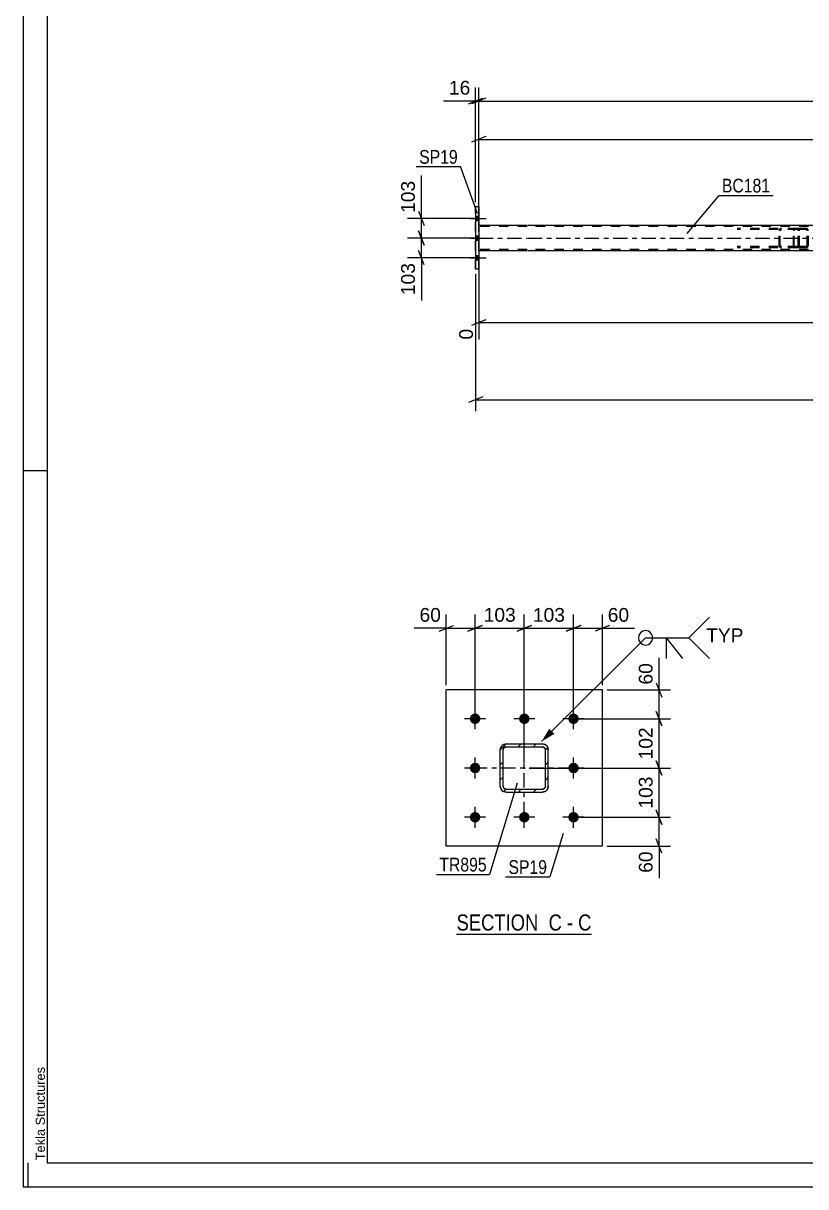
# Model space of a CAD drawing. Header units: millimetres. Extents: x 0 to 3377, y 0 to 1913.
# Drawn here: x 0 to 162.9, y 0 to 242.2 of the extents above; entities that cross this region are included whole.
import ezdxf

# ---------------------------------------------------------------- set-up
doc = ezdxf.new("R2010")
doc.units = ezdxf.units.MM
doc.linetypes.add('DXK_LINE_DOT2', pattern=[3.9198, 1.9599, -1.9599])
doc.linetypes.add('DXK_LINE_DOT3', pattern=[5.9187, 2.979, -0.9799, 0.9799, -0.9799])
doc.styles.add('Arial', font='ARIAL.TTF', dxfattribs={"height": 0.2})
doc.styles.add('Arial Narrow', font='ARIALN.TTF', dxfattribs={"height": 0.2})

# ---------------------------------------------------------------- blocks, each defined once
blk = doc.blocks.new('Unknown-203723820-1133')
at = {"color": 5, "linetype": 'Continuous'}
for p, q in [((0, 594), (0, 0)), ((5, 589), (5, 5)), ((5, 149), (0, 149)), ((1, 0), (1, 5)), ((5, 5), (836, 5)), ((0, 0), (841, 0))]:
    blk.add_line(p, q, dxfattribs=at)
at = {"color": 174, "linetype": 'Continuous', "style": 'Arial'}
blk.add_text('Tekla Structures', height=1.9102, rotation=90, dxfattribs=at).set_placement((4.5, 5.5))
blk = doc.blocks.new('Unknown-203723820-13 - 2005')
at = {"color": 6, "linetype": 'Continuous'}
blk.add_line((90.23, 52.58), (118.3, 52.58), dxfattribs=at)
at = {"color": 0, "linetype": 'Continuous'}
blk.add_wipeout([(108.34, 53.33), (108.34, 56.83), (90.23, 56.83), (90.23, 53.33)], dxfattribs=at)
at = {"color": 7, "linetype": 'Continuous', "style": 'Arial Narrow'}
blk.add_text('SECTION ', height=3.34, dxfattribs=at).set_placement((90.23, 53.33))
at = {"color": 0, "linetype": 'Continuous'}
blk.add_wipeout([(112.16, 53.33), (112.16, 56.83), (109.39, 56.83), (109.39, 53.33)], dxfattribs=at)
blk.add_wipeout([(114.48, 53.33), (114.48, 56.83), (113.21, 56.83), (113.21, 53.33)], dxfattribs=at)
at = {"color": 7, "linetype": 'Continuous', "style": 'Arial Narrow'}
for s, p in [('C', (109.39, 53.33)), ('-', (113.21, 53.33))]:
    blk.add_text(s, height=3.34, dxfattribs=at).set_placement(p)
at = {"color": 0, "linetype": 'Continuous'}
blk.add_wipeout([(118.3, 53.33), (118.3, 56.83), (115.53, 56.83), (115.53, 53.33)], dxfattribs=at)
at = {"color": 7, "linetype": 'Continuous', "style": 'Arial Narrow'}
blk.add_text('C', height=3.34, dxfattribs=at).set_placement((115.53, 53.33))
blk = doc.blocks.new('Part-203723820-2350 - 2322')
at = {"color": 2, "linetype": 'Continuous'}
for p, q in [((104.96, 200.11), (94.84, 200.11)), ((242.66, 200.11), (105.06, 200.11)), ((104.96, 194.83), (94.84, 194.83)), ((767.18, 194.83), (105.06, 194.83))]:
    blk.add_line(p, q, dxfattribs=at)
at = {"color": 7, "linetype": 'DXK_LINE_DOT2'}
for p, q in [((94.84, 194.83), (94.84, 200.11)), ((94.84, 200.11), (94.84, 200.11)), ((94.84, 200.11), (94.84, 194.83)), ((94.84, 200.11), (94.84, 200.11)), ((104.96, 199.87), (94.84, 199.87)), ((767.18, 199.87), (105.06, 199.87)), ((104.96, 195.07), (94.84, 195.07)), ((94.84, 194.83), (94.84, 194.83)), ((94.84, 194.83), (94.84, 194.83)), ((767.18, 195.07), (105.06, 195.07))]:
    blk.add_line(p, q, dxfattribs=at)
at = {"color": 7, "linetype": 'DXK_LINE_DOT3'}
for p, q in [((94.84, 197.47), (104.96, 197.47)), ((105.06, 197.47), (767.18, 197.47))]:
    blk.add_line(p, q, dxfattribs=at)
blk = doc.blocks.new('Bolt-203723820-2349 - 2322')
at = {"linetype": 'Continuous'}
for points in [[(94.2, 202.01), (94.2, 201.13), (94.84, 201.13), (94.84, 202.01)], [(94.2, 202.01), (94.2, 201.13), (94.84, 201.13), (94.84, 202.01)], [(94.2, 202.01), (94.2, 201.13), (94.84, 201.13), (94.84, 202.01)], [(94.2, 197.91), (94.2, 197.03), (94.84, 197.03), (94.84, 197.91)], [(94.2, 197.91), (94.2, 197.03), (94.84, 197.03), (94.84, 197.91)], [(94.2, 193.81), (94.2, 192.93), (94.84, 192.93), (94.84, 193.81)], [(94.2, 193.81), (94.2, 192.93), (94.84, 192.93), (94.84, 193.81)], [(94.2, 193.81), (94.2, 192.93), (94.84, 192.93), (94.84, 193.81)]]:
    blk.add_hatch(color=1, dxfattribs=at).paths.add_polyline_path(points)
at = {"color": 1, "linetype": 'Continuous'}
for p, q in [((93.04, 201.57), (96.36, 201.57)), ((93.04, 201.57), (96.36, 201.57)), ((93.04, 201.57), (96.36, 201.57)), ((94.2, 202.01), (94.84, 202.01)), ((94.2, 202.01), (94.84, 202.01)), ((94.2, 202.01), (94.84, 202.01)), ((94.2, 201.13), (94.84, 201.13)), ((94.2, 201.13), (94.84, 201.13)), ((94.2, 201.13), (94.84, 201.13)), ((93.04, 197.47), (96.36, 197.47)), ((93.04, 197.47), (96.36, 197.47)), ((94.2, 197.91), (94.84, 197.91)), ((94.2, 197.91), (94.84, 197.91)), ((94.2, 197.03), (94.84, 197.03)), ((94.2, 197.03), (94.84, 197.03)), ((94.2, 193.81), (94.84, 193.81)), ((94.2, 193.81), (94.84, 193.81)), ((94.2, 193.81), (94.84, 193.81)), ((93.04, 193.37), (96.36, 193.37)), ((93.04, 193.37), (96.36, 193.37)), ((93.04, 193.37), (96.36, 193.37)), ((94.2, 192.93), (94.84, 192.93)), ((94.2, 192.93), (94.84, 192.93)), ((94.2, 192.93), (94.84, 192.93))]:
    blk.add_line(p, q, dxfattribs=at)
blk = doc.blocks.new('Part-203723820-2373 - 2322')
at = {"color": 7, "linetype": 'DXK_LINE_DOT2'}
for p, q in [((161.13, 199.47), (148.62, 199.47)), ((161.13, 199.23), (148.62, 199.23)), ((157.42, 199.18), (157.38, 198.99)), ((157.38, 195.95), (157.38, 198.99)), ((157.64, 198.99), (157.66, 199.09)), ((157.64, 195.95), (157.64, 198.99)), ((157.66, 199.09), (157.71, 199.16)), ((157.89, 199.47), (157.7, 199.44)), ((157.71, 199.16), (157.79, 199.22)), ((157.79, 199.22), (157.89, 199.23)), ((161.32, 199.44), (161.13, 199.47)), ((161.13, 199.23), (161.22, 199.22)), ((161.22, 199.22), (161.31, 199.16)), ((161.31, 199.16), (161.36, 199.09)), ((161.36, 199.09), (161.38, 198.99)), ((161.38, 195.95), (161.38, 198.99)), ((161.64, 198.99), (161.6, 199.18)), ((161.64, 195.95), (161.64, 198.99)), ((161.13, 195.71), (148.62, 195.71)), ((161.13, 195.47), (148.62, 195.47)), ((157.38, 195.95), (157.42, 195.77)), ((157.66, 195.86), (157.64, 195.95)), ((157.71, 195.78), (157.66, 195.86)), ((157.7, 195.51), (157.89, 195.47)), ((157.79, 195.73), (157.71, 195.78)), ((157.89, 195.71), (157.79, 195.73)), ((161.22, 195.73), (161.13, 195.71)), ((161.13, 195.47), (161.32, 195.51)), ((161.31, 195.78), (161.22, 195.73)), ((161.36, 195.86), (161.31, 195.78)), ((161.38, 195.95), (161.36, 195.86)), ((161.6, 195.77), (161.64, 195.95))]:
    blk.add_line(p, q, dxfattribs=at)
for centre, start, end in [((157.87, 198.97), 110.7583, 155.6801), ((161.15, 198.97), 24.3199, 69.2417), ((157.87, 195.98), 204.3199, 249.2417), ((161.15, 195.98), 290.7583, 335.6801)]:
    blk.add_arc(centre, 0.496, start, end, dxfattribs=at)
blk = doc.blocks.new('Part-203723820-2378 - 2322')
at = {"color": 2, "linetype": 'Continuous'}
for p, q in [((94.84, 203.97), (94.2, 203.97)), ((94.2, 203.97), (94.2, 190.97)), ((94.84, 203.97), (94.84, 203.97)), ((94.84, 203.97), (94.84, 190.97)), ((94.84, 190.97), (94.2, 190.97)), ((94.84, 190.97), (94.84, 190.97))]:
    blk.add_line(p, q, dxfattribs=at)
at = {"color": 7, "linetype": 'DXK_LINE_DOT2'}
for p, q in [((94.2, 190.97), (94.2, 203.97)), ((94.84, 190.97), (94.84, 203.97))]:
    blk.add_line(p, q, dxfattribs=at)
blk = doc.blocks.new('Part-203723820-2384 - 2322')
at = {"color": 7, "linetype": 'DXK_LINE_DOT2'}
for p, q in [((160.4, 199.18), (160.37, 198.99)), ((160.37, 195.95), (160.37, 198.99)), ((160.45, 199.33), (160.4, 199.18)), ((160.54, 199.44), (160.45, 199.33)), ((160.51, 198.99), (160.52, 199.09)), ((160.51, 195.95), (160.51, 198.99)), ((160.52, 199.09), (160.55, 199.16)), ((160.65, 199.47), (160.54, 199.44)), ((160.55, 199.16), (160.59, 199.22)), ((160.59, 199.22), (160.65, 199.23)), ((170.92, 199.47), (160.65, 199.47)), ((170.92, 199.23), (160.65, 199.23)), ((161.64, 199.23), (161.64, 199.47)), ((163.17, 199.44), (162.98, 199.47)), ((162.98, 199.23), (163.08, 199.22)), ((163.08, 199.22), (163.16, 199.16)), ((163.16, 199.16), (163.21, 199.09)), ((163.21, 199.09), (163.23, 198.99)), ((163.23, 195.95), (163.23, 198.99)), ((163.48, 198.99), (163.44, 199.18)), ((163.48, 195.95), (163.48, 198.99)), ((160.37, 195.95), (160.4, 195.77)), ((160.4, 195.77), (160.45, 195.62)), ((160.45, 195.62), (160.54, 195.51)), ((160.52, 195.86), (160.51, 195.95)), ((160.55, 195.78), (160.52, 195.86)), ((160.54, 195.51), (160.65, 195.47)), ((160.59, 195.73), (160.55, 195.78)), ((160.65, 195.71), (160.59, 195.73)), ((170.92, 195.71), (160.65, 195.71)), ((170.92, 195.47), (160.65, 195.47)), ((161.64, 195.47), (161.64, 195.71)), ((163.08, 195.73), (162.98, 195.71)), ((162.98, 195.47), (163.17, 195.51)), ((163.16, 195.78), (163.08, 195.73)), ((163.21, 195.86), (163.16, 195.78)), ((163.23, 195.95), (163.21, 195.86)), ((163.44, 195.77), (163.48, 195.95))]:
    blk.add_line(p, q, dxfattribs=at)
for centre, start, end in [((162.99, 198.98), 23.8494, 68.8059), ((162.99, 195.97), 291.1941, 336.1506)]:
    blk.add_arc(centre, 0.492, start, end, dxfattribs=at)
blk = doc.blocks.new('Bolt-203723820-2149 - 2005')
at = {"linetype": 'Continuous'}
for points in [[(94.08, 96.31, -1), (94.08, 98.51, -1)], [(104.33, 96.31, -1), (104.33, 98.51, -1)], [(114.58, 96.31, -1), (114.58, 98.51, -1)], [(94.08, 86.06, -1), (94.08, 88.26, -1)], [(114.58, 86.06, -1), (114.58, 88.26, -1)], [(94.08, 75.81, -1), (94.08, 78.01, -1)], [(104.33, 75.81, -1), (104.33, 78.01, -1)], [(114.58, 75.81, -1), (114.58, 78.01, -1)]]:
    blk.add_hatch(color=1, dxfattribs=at).paths.add_polyline_path(points)
at = {"color": 1, "linetype": 'Continuous'}
for p, q in [((94.08, 95.21), (94.08, 99.61)), ((104.33, 95.21), (104.33, 99.61)), ((114.58, 95.21), (114.58, 99.61)), ((96.28, 97.41), (91.88, 97.41)), ((106.53, 97.41), (102.13, 97.41)), ((116.78, 97.41), (112.38, 97.41)), ((94.08, 84.96), (94.08, 89.36)), ((114.58, 84.96), (114.58, 89.36)), ((96.28, 87.16), (91.88, 87.16)), ((116.78, 87.16), (112.38, 87.16)), ((94.08, 74.71), (94.08, 79.11)), ((104.33, 74.71), (104.33, 79.11)), ((114.58, 74.71), (114.58, 79.11)), ((96.28, 76.91), (91.88, 76.91)), ((106.53, 76.91), (102.13, 76.91)), ((116.78, 76.91), (112.38, 76.91))]:
    blk.add_line(p, q, dxfattribs=at)
blk = doc.blocks.new('Part-203723820-2075 - 2005')
at = {"linetype": 'Continuous'}
h = blk.add_hatch(dxfattribs=at)
h.set_pattern_fill('', scale=0.7, style=0, pattern_type=0)
h.set_pattern_definition([(45, (100.5292, 92.1575), (-1.57154, 1.57154), [])])
h.paths.add_polyline_path([(108.13, 92.16), (100.53, 92.16), (100.07, 92.07), (99.68, 91.81), (99.42, 91.42), (99.33, 90.96), (99.33, 83.36), (99.42, 82.9), (99.68, 82.51), (100.07, 82.25), (100.53, 82.16), (108.13, 82.16), (108.59, 82.25), (108.98, 82.51), (109.24, 82.9), (109.33, 83.36), (109.33, 90.96), (109.24, 91.42), (108.98, 91.81), (108.59, 92.07)])
h.paths.add_polyline_path([(108.68, 91.19), (108.73, 90.96), (108.73, 83.36), (108.68, 83.13), (108.55, 82.93), (108.36, 82.8), (108.13, 82.76), (100.53, 82.76), (100.3, 82.8), (100.1, 82.93), (99.97, 83.13), (99.93, 83.36), (99.93, 90.96), (99.97, 91.19), (100.1, 91.38), (100.3, 91.51), (100.53, 91.56), (108.13, 91.56), (108.36, 91.51), (108.55, 91.38)])
blk.add_hatch(color=30, dxfattribs=at).paths.add_polyline_path([(104.33, 87.06, -1), (104.33, 87.26, -1)])
at = {"color": 7, "linetype": 'DXK_LINE_DOT3'}
for p, q in [((104.33, 77.16), (104.33, 97.16)), ((114.33, 87.16), (94.33, 87.16))]:
    blk.add_line(p, q, dxfattribs=at)
at = {"color": 7, "linetype": 'DXK_LINE_DOT2'}
for p, q in [((100.07, 92.07), (100.53, 92.16)), ((100.53, 92.16), (108.13, 92.16)), ((108.13, 92.16), (108.59, 92.07)), ((99.33, 90.96), (99.42, 91.42)), ((99.33, 83.36), (99.33, 90.96)), ((99.97, 91.19), (99.93, 90.96)), ((99.93, 83.36), (99.93, 90.96)), ((100.1, 91.38), (99.97, 91.19)), ((100.3, 91.51), (100.1, 91.38)), ((100.53, 91.56), (100.3, 91.51)), ((100.53, 91.56), (108.13, 91.56)), ((108.36, 91.51), (108.13, 91.56)), ((108.55, 91.38), (108.36, 91.51)), ((108.68, 91.19), (108.55, 91.38)), ((108.73, 90.96), (108.68, 91.19)), ((108.73, 83.36), (108.73, 90.96)), ((109.24, 91.42), (109.33, 90.96)), ((109.33, 83.36), (109.33, 90.96)), ((99.42, 82.9), (99.33, 83.36)), ((99.93, 83.36), (99.97, 83.13)), ((99.97, 83.13), (100.1, 82.93)), ((100.1, 82.93), (100.3, 82.8)), ((100.3, 82.8), (100.53, 82.76)), ((100.53, 82.76), (108.13, 82.76)), ((108.13, 82.76), (108.36, 82.8)), ((108.36, 82.8), (108.55, 82.93)), ((108.55, 82.93), (108.68, 83.13)), ((108.68, 83.13), (108.73, 83.36)), ((109.33, 83.36), (109.24, 82.9)), ((100.53, 82.16), (100.07, 82.25)), ((100.53, 82.16), (108.13, 82.16)), ((108.59, 82.25), (108.13, 82.16))]:
    blk.add_line(p, q, dxfattribs=at)
at = {"color": 2, "linetype": 'Continuous'}
for p, q in [((100.53, 92.16), (100.07, 92.07)), ((100.53, 92.16), (108.13, 92.16)), ((108.59, 92.07), (108.13, 92.16)), ((99.42, 91.42), (99.33, 90.96)), ((99.33, 83.36), (99.33, 90.96)), ((99.93, 90.96), (99.97, 91.19)), ((99.93, 83.36), (99.93, 90.96)), ((99.97, 91.19), (100.1, 91.38)), ((100.1, 91.38), (100.3, 91.51)), ((100.3, 91.51), (100.53, 91.56)), ((100.53, 91.56), (108.13, 91.56)), ((108.13, 91.56), (108.36, 91.51)), ((108.36, 91.51), (108.55, 91.38)), ((108.55, 91.38), (108.68, 91.19)), ((108.68, 91.19), (108.73, 90.96)), ((108.73, 83.36), (108.73, 90.96)), ((109.33, 90.96), (109.24, 91.42)), ((109.33, 83.36), (109.33, 90.96)), ((99.33, 83.36), (99.42, 82.9)), ((99.97, 83.13), (99.93, 83.36)), ((100.1, 82.93), (99.97, 83.13)), ((100.3, 82.8), (100.1, 82.93)), ((100.53, 82.76), (100.3, 82.8)), ((100.53, 82.76), (108.13, 82.76)), ((108.36, 82.8), (108.13, 82.76)), ((108.55, 82.93), (108.36, 82.8)), ((108.68, 83.13), (108.55, 82.93)), ((108.73, 83.36), (108.68, 83.13)), ((109.24, 82.9), (109.33, 83.36)), ((100.07, 82.25), (100.53, 82.16)), ((100.53, 82.16), (108.13, 82.16)), ((108.13, 82.16), (108.59, 82.25))]:
    blk.add_line(p, q, dxfattribs=at)
at = {"color": 30, "linetype": 'DXK_LINE_DOT3'}
blk.add_line((104.33, 87.16), (104.33, 87.16), dxfattribs=at)
at = {"color": 30, "linetype": 'Continuous'}
blk.add_circle((104.33, 87.16), 0.1, dxfattribs=at)
at = {"color": 7, "linetype": 'DXK_LINE_DOT2'}
for centre, start, end in [((100.53, 90.96), 112.5, 157.5), ((108.13, 90.96), 22.5, 67.5), ((100.53, 83.36), 202.5, 247.5), ((108.13, 83.36), 292.5, 337.5)]:
    blk.add_arc(centre, 1.2, start, end, dxfattribs=at)
at = {"color": 2, "linetype": 'Continuous'}
for centre, start, end in [((100.53, 90.96), 112.5, 157.5), ((108.13, 90.96), 22.5, 67.5), ((100.53, 83.36), 202.5, 247.5), ((108.13, 83.36), 292.5, 337.5)]:
    blk.add_arc(centre, 1.2, start, end, dxfattribs=at)
blk = doc.blocks.new('Part-203723820-2081 - 2005')
at = {"color": 2, "linetype": 'Continuous'}
for p, q in [((120.58, 103.41), (88.08, 103.41)), ((88.08, 70.91), (88.08, 103.41)), ((120.58, 70.91), (120.58, 103.41)), ((120.58, 70.91), (88.08, 70.91))]:
    blk.add_line(p, q, dxfattribs=at)
blk = doc.blocks.new('StraightDimension-203723820-2799 - 2322')
at = {"color": 7, "linetype": 'Continuous'}
for p, q in [((94.84, 194.31), (94.84, 176.34)), ((243.46, 186.23), (243.46, 169.67)), ((96.34, 180.46), (93.34, 179.26)), ((94.84, 179.86), (243.46, 179.86)), ((241.96, 179.26), (244.96, 180.46))]:
    blk.add_line(p, q, dxfattribs=at)
at = {"color": 0}
blk.add_wipeout([(174.2, 180.61), (174.2, 184.81), (164.1, 184.81), (164.1, 180.61)], dxfattribs=at)
at = {"color": 0, "linetype": 'Continuous'}
for points in [[(94.24, 179.16), (90.04, 179.16), (90.04, 175.74), (94.24, 175.74)], [(242.86, 179.16), (238.66, 179.16), (238.66, 169.07), (242.86, 169.07)]]:
    blk.add_wipeout(points, dxfattribs=at)
at = {"color": 3, "style": 'Arial'}
blk.add_text('3789', height=2.865, dxfattribs=at).set_placement((164.7, 181.21))
at = {"color": 3, "linetype": 'Continuous', "style": 'Arial'}
for s, height, p in [('0', 2.87, (93.64, 176.34)), ('3789', 2.865, (242.26, 169.67))]:
    blk.add_text(s, height=height, rotation=90.0002, dxfattribs=at).set_placement(p)
blk = doc.blocks.new('StraightDimension-203723820-2772 - 2322')
at = {"color": 7, "linetype": 'Continuous'}
for p, q in [((94.2, 189.97), (94.2, 161.43)), ((95.7, 164.43), (92.7, 163.23)), ((94.2, 163.83), (778.04, 163.83))]:
    blk.add_line(p, q, dxfattribs=at)
blk = doc.blocks.new('StraightDimension-203723820-2819 - 2322')
at = {"color": 7, "linetype": 'Continuous'}
for p, q in [((94.2, 204.97), (94.2, 228.83)), ((94.84, 204.97), (94.84, 228.83)), ((92.7, 225.38), (95.7, 226.58)), ((96.34, 226.58), (93.34, 225.38)), ((94.2, 225.98), (94.84, 225.98))]:
    blk.add_line(p, q, dxfattribs=at)
at = {"color": 0}
blk.add_wipeout([(93.68, 226.73), (93.68, 230.93), (88.03, 230.93), (88.03, 226.73)], dxfattribs=at)
at = {"color": 7, "linetype": 'Continuous'}
blk.add_line((94.2, 225.98), (87.5, 225.98), dxfattribs=at)
blk.add_line((94.2, 225.98), (87.5, 225.98), dxfattribs=at)
at = {"color": 3, "style": 'Arial'}
blk.add_text('16', height=2.865, dxfattribs=at).set_placement((88.63, 227.33))
blk = doc.blocks.new('StraightDimension-203723820-2829 - 2322')
at = {"color": 7, "linetype": 'Continuous'}
for p, q in [((94.84, 204.97), (94.84, 228.83)), ((96.34, 226.58), (93.34, 225.38)), ((94.84, 225.98), (777.4, 225.98))]:
    blk.add_line(p, q, dxfattribs=at)
blk = doc.blocks.new('StraightDimension-203723820-2850 - 2322')
at = {"color": 7, "linetype": 'Continuous'}
for p, q in [((94.84, 200.63), (94.84, 220.87)), ((243.46, 201.51), (243.46, 220.87)), ((96.34, 218.62), (93.34, 217.42)), ((94.84, 218.02), (243.46, 218.02)), ((241.96, 217.42), (244.96, 218.62))]:
    blk.add_line(p, q, dxfattribs=at)
at = {"color": 0}
blk.add_wipeout([(174.2, 218.77), (174.2, 222.97), (164.1, 222.97), (164.1, 218.77)], dxfattribs=at)
at = {"color": 3, "style": 'Arial'}
blk.add_text('3789', height=2.865, dxfattribs=at).set_placement((164.7, 219.37))
blk = doc.blocks.new('StraightDimension-203723820-7819 - 2322')
at = {"color": 7, "linetype": 'Continuous'}
for p, q in [((82.29, 198.97), (83.49, 195.97)), ((94.6, 197.47), (80.04, 197.47)), ((82.89, 193.37), (82.89, 197.47)), ((83.49, 191.87), (82.29, 194.87)), ((94.6, 193.37), (80.04, 193.37))]:
    blk.add_line(p, q, dxfattribs=at)
at = {"color": 0}
blk.add_wipeout([(82.14, 192.85), (77.94, 192.85), (77.94, 184.98), (82.14, 184.98)], dxfattribs=at)
at = {"color": 7, "linetype": 'Continuous'}
blk.add_line((82.89, 193.37), (82.89, 184.45), dxfattribs=at)
blk.add_line((82.89, 193.37), (82.89, 184.45), dxfattribs=at)
at = {"color": 3, "style": 'Arial'}
blk.add_text('103', height=2.865, rotation=90.0002, dxfattribs=at).set_placement((81.54, 185.58))
blk = doc.blocks.new('StraightDimension-203723820-7821 - 2322')
at = {"color": 7, "linetype": 'Continuous'}
for p, q in [((94.6, 201.57), (80.04, 201.57)), ((82.29, 203.07), (83.49, 200.07)), ((82.89, 197.47), (82.89, 201.57)), ((83.49, 195.97), (82.29, 198.97)), ((94.6, 197.47), (80.04, 197.47))]:
    blk.add_line(p, q, dxfattribs=at)
at = {"color": 0}
blk.add_wipeout([(82.14, 209.97), (77.94, 209.97), (77.94, 202.1), (82.14, 202.1)], dxfattribs=at)
at = {"color": 7, "linetype": 'Continuous'}
blk.add_line((82.89, 201.57), (82.89, 210.5), dxfattribs=at)
blk.add_line((82.89, 201.57), (82.89, 210.5), dxfattribs=at)
at = {"color": 3, "style": 'Arial'}
blk.add_text('103', height=2.865, rotation=90.0002, dxfattribs=at).set_placement((81.54, 202.7))
blk = doc.blocks.new('StraightDimension-203723820-2197 - 2005')
at = {"color": 7, "linetype": 'Continuous'}
for p, q in [((88.08, 104.41), (88.08, 119.1)), ((94.08, 98.41), (94.08, 119.1)), ((86.58, 115.65), (89.58, 116.85)), ((95.58, 116.85), (92.58, 115.65)), ((88.08, 116.25), (94.08, 116.25))]:
    blk.add_line(p, q, dxfattribs=at)
at = {"color": 0}
blk.add_wipeout([(87.55, 117), (87.55, 121.2), (81.91, 121.2), (81.91, 117)], dxfattribs=at)
at = {"color": 7, "linetype": 'Continuous'}
blk.add_line((88.08, 116.25), (81.38, 116.25), dxfattribs=at)
blk.add_line((88.08, 116.25), (81.38, 116.25), dxfattribs=at)
at = {"color": 3, "style": 'Arial'}
blk.add_text('60', height=2.865, dxfattribs=at).set_placement((82.51, 117.6))
blk = doc.blocks.new('StraightDimension-203723820-2207 - 2005')
at = {"color": 7, "linetype": 'Continuous'}
for p, q in [((94.08, 98.41), (94.08, 119.1)), ((104.33, 88.16), (104.33, 119.1)), ((92.58, 115.65), (95.58, 116.85)), ((105.83, 116.85), (102.83, 115.65)), ((94.08, 116.25), (104.33, 116.25))]:
    blk.add_line(p, q, dxfattribs=at)
at = {"color": 0}
blk.add_wipeout([(103.14, 117), (103.14, 121.2), (95.27, 121.2), (95.27, 117)], dxfattribs=at)
at = {"color": 3, "style": 'Arial'}
blk.add_text('103', height=2.865, dxfattribs=at).set_placement((95.87, 117.6))
blk = doc.blocks.new('StraightDimension-203723820-2224 - 2005')
at = {"color": 7, "linetype": 'Continuous'}
for p, q in [((104.33, 88.16), (104.33, 119.1)), ((114.58, 98.41), (114.58, 119.1)), ((102.83, 115.65), (105.83, 116.85)), ((116.08, 116.85), (113.08, 115.65)), ((104.33, 116.25), (114.58, 116.25))]:
    blk.add_line(p, q, dxfattribs=at)
at = {"color": 0}
blk.add_wipeout([(113.39, 117), (113.39, 121.2), (105.52, 121.2), (105.52, 117)], dxfattribs=at)
at = {"color": 3, "style": 'Arial'}
blk.add_text('103', height=2.865, dxfattribs=at).set_placement((106.12, 117.6))
blk = doc.blocks.new('StraightDimension-203723820-2241 - 2005')
at = {"color": 7, "linetype": 'Continuous'}
for p, q in [((114.58, 98.41), (114.58, 119.1)), ((120.58, 104.41), (120.58, 119.1)), ((113.08, 115.65), (116.08, 116.85)), ((122.08, 116.85), (119.08, 115.65)), ((114.58, 116.25), (120.58, 116.25))]:
    blk.add_line(p, q, dxfattribs=at)
at = {"color": 0}
blk.add_wipeout([(126.75, 117), (126.75, 121.2), (121.1, 121.2), (121.1, 117)], dxfattribs=at)
at = {"color": 7, "linetype": 'Continuous'}
blk.add_line((120.58, 116.25), (127.28, 116.25), dxfattribs=at)
blk.add_line((120.58, 116.25), (127.28, 116.25), dxfattribs=at)
at = {"color": 3, "style": 'Arial'}
blk.add_text('60', height=2.865, dxfattribs=at).set_placement((121.7, 117.6))
blk = doc.blocks.new('StraightDimension-203723820-2252 - 2005')
at = {"color": 7, "linetype": 'Continuous'}
for p, q in [((131.79, 78.41), (132.99, 75.41)), ((115.58, 76.91), (134.79, 76.91)), ((132.39, 70.91), (132.39, 76.91)), ((121.58, 70.91), (134.79, 70.91)), ((132.99, 69.41), (131.79, 72.41))]:
    blk.add_line(p, q, dxfattribs=at)
at = {"color": 0}
blk.add_wipeout([(131.64, 70.38), (127.44, 70.38), (127.44, 64.74), (131.64, 64.74)], dxfattribs=at)
at = {"color": 7, "linetype": 'Continuous'}
blk.add_line((132.39, 70.91), (132.39, 64.21), dxfattribs=at)
blk.add_line((132.39, 70.91), (132.39, 64.21), dxfattribs=at)
at = {"color": 3, "style": 'Arial'}
blk.add_text('60', height=2.865, rotation=90.0002, dxfattribs=at).set_placement((131.04, 65.34))
blk = doc.blocks.new('StraightDimension-203723820-2262 - 2005')
at = {"color": 7, "linetype": 'Continuous'}
for p, q in [((131.79, 88.66), (132.99, 85.66)), ((105.33, 87.16), (134.79, 87.16)), ((132.39, 76.91), (132.39, 87.16)), ((132.99, 75.41), (131.79, 78.41)), ((115.58, 76.91), (134.79, 76.91))]:
    blk.add_line(p, q, dxfattribs=at)
at = {"color": 0}
blk.add_wipeout([(131.64, 85.97), (127.44, 85.97), (127.44, 78.1), (131.64, 78.1)], dxfattribs=at)
at = {"color": 3, "style": 'Arial'}
blk.add_text('103', height=2.865, rotation=90.0002, dxfattribs=at).set_placement((131.04, 78.7))
blk = doc.blocks.new('StraightDimension-203723820-2279 - 2005')
at = {"color": 7, "linetype": 'Continuous'}
for p, q in [((115.58, 97.41), (134.79, 97.41)), ((131.79, 98.91), (132.99, 95.91)), ((132.39, 87.16), (132.39, 97.41)), ((132.99, 85.66), (131.79, 88.66)), ((105.33, 87.16), (134.79, 87.16))]:
    blk.add_line(p, q, dxfattribs=at)
at = {"color": 0}
blk.add_wipeout([(131.64, 96.22), (127.44, 96.22), (127.44, 88.35), (131.64, 88.35)], dxfattribs=at)
at = {"color": 3, "style": 'Arial'}
blk.add_text('102', height=2.865, rotation=90.0002, dxfattribs=at).set_placement((131.04, 88.95))
blk = doc.blocks.new('StraightDimension-203723820-2296 - 2005')
at = {"color": 7, "linetype": 'Continuous'}
for p, q in [((131.79, 104.91), (132.99, 101.91)), ((121.58, 103.41), (134.79, 103.41)), ((132.39, 97.41), (132.39, 103.41)), ((115.58, 97.41), (134.79, 97.41)), ((132.99, 95.91), (131.79, 98.91))]:
    blk.add_line(p, q, dxfattribs=at)
at = {"color": 0}
blk.add_wipeout([(131.64, 109.58), (127.44, 109.58), (127.44, 103.93), (131.64, 103.93)], dxfattribs=at)
at = {"color": 7, "linetype": 'Continuous'}
blk.add_line((132.39, 103.41), (132.39, 110.1), dxfattribs=at)
blk.add_line((132.39, 103.41), (132.39, 110.1), dxfattribs=at)
at = {"color": 3, "style": 'Arial'}
blk.add_text('60', height=2.865, rotation=90.0002, dxfattribs=at).set_placement((131.04, 104.53))
blk = doc.blocks.new('Mark-203723820-2374 - 2322')
at = {"color": 0}
blk.add_wipeout([(90.47, 212.94), (90.47, 215.94), (82.44, 215.94), (82.44, 212.94)], dxfattribs=at)
blk.add_wipeout([(90.47, 212.94), (90.47, 215.94), (82.44, 215.94), (82.44, 212.94)], dxfattribs=at)
at = {"color": 30, "linetype": 'Continuous'}
for p in [(81.84, 212.34), (94.61, 202.59)]:
    blk.add_line(p, (91.07, 212.34), dxfattribs=at)
at = {"color": 3, "style": 'Arial Narrow'}
blk.add_text('SP19', height=2.863, dxfattribs=at).set_placement((82.44, 212.94))
blk = doc.blocks.new('Mark-203723820-11457 - 2322')
at = {"color": 0}
blk.add_wipeout([(155.52, 206.96), (155.52, 209.96), (145.47, 209.96), (145.47, 206.96)], dxfattribs=at)
blk.add_wipeout([(155.52, 206.96), (155.52, 209.96), (145.47, 209.96), (145.47, 206.96)], dxfattribs=at)
at = {"color": 30, "linetype": 'Continuous'}
for p, q in [((138.21, 198.4), (144.87, 206.36)), ((144.87, 206.36), (156.12, 206.36))]:
    blk.add_line(p, q, dxfattribs=at)
at = {"color": 3, "style": 'Arial Narrow'}
blk.add_text('BC181', height=2.863, dxfattribs=at).set_placement((145.47, 206.96))
blk = doc.blocks.new('Mark-203723820-2077 - 2005')
at = {"color": 0}
blk.add_wipeout([(109.07, 65.1), (109.07, 68.1), (101.03, 68.1), (101.03, 65.1)], dxfattribs=at)
blk.add_wipeout([(109.07, 65.1), (109.07, 68.1), (101.03, 68.1), (101.03, 65.1)], dxfattribs=at)
at = {"color": 30, "linetype": 'Continuous'}
for p in [(112.44, 73.56), (100.43, 64.5)]:
    blk.add_line(p, (109.67, 64.5), dxfattribs=at)
at = {"color": 3, "style": 'Arial Narrow'}
blk.add_text('SP19', height=2.863, dxfattribs=at).set_placement((101.03, 65.1))
blk = doc.blocks.new('Mark-203723820-2071 - 2005')
at = {"color": 0}
blk.add_wipeout([(96.5, 65.62), (96.5, 68.62), (86.64, 68.62), (86.64, 65.62)], dxfattribs=at)
blk.add_wipeout([(96.5, 65.62), (96.5, 68.62), (86.64, 68.62), (86.64, 65.62)], dxfattribs=at)
at = {"color": 30, "linetype": 'Continuous'}
for p in [(102.84, 84.03), (86.04, 65.02)]:
    blk.add_line(p, (97.1, 65.02), dxfattribs=at)
at = {"color": 3, "style": 'Arial Narrow'}
blk.add_text('TR895', height=2.863, dxfattribs=at).set_placement((86.64, 65.62))
blk = doc.blocks.new('WeldMark-203723820-2306 - 2005')
at = {"linetype": 'Continuous'}
blk.add_hatch(color=30, dxfattribs=at).paths.add_polyline_path([(110.58, 94.25), (107.92, 92.67), (109.52, 95.32)])
at = {"color": 30, "linetype": 'Continuous'}
for p, q in [((107.92, 92.67), (129.58, 114.25)), ((129.58, 114.25), (138.58, 114.25))]:
    blk.add_line(p, q, dxfattribs=at)
at = {"color": 3, "linetype": 'Continuous'}
for q in [(137.3, 109.96), (133.87, 109.96)]:
    blk.add_line((133.87, 114.25), q, dxfattribs=at)
for start, end in [(90, 270), (270, 90)]:
    blk.add_arc((129.58, 114.25), 1.5, start, end, dxfattribs=at)
at = {"color": 0, "linetype": 'Continuous'}
blk.add_wipeout([(149.96, 113.35), (149.96, 116.35), (142.18, 116.35), (142.18, 113.35)], dxfattribs=at)
blk.add_wipeout([(149.96, 113.35), (149.96, 116.35), (142.18, 116.35), (142.18, 113.35)], dxfattribs=at)
at = {"color": 3, "linetype": 'Continuous'}
for q in [(142.87, 118.53), (142.87, 109.96)]:
    blk.add_line((138.58, 114.25), q, dxfattribs=at)
at = {"color": 3, "linetype": 'Continuous', "style": 'Arial'}
blk.add_text('TYP', height=2.865, dxfattribs=at).set_placement((142.18, 113.35))

msp = doc.modelspace()

# ---------------------------------------------------------------- block references
for name in ['Unknown-203723820-1133', 'Part-203723820-2378 - 2322', 'Bolt-203723820-2349 - 2322', 'Part-203723820-2350 - 2322', 'Part-203723820-2373 - 2322', 'Part-203723820-2384 - 2322', 'Part-203723820-2081 - 2005', 'Bolt-203723820-2149 - 2005', 'Part-203723820-2075 - 2005']:
    msp.add_blockref(name, (0, 0))

# ---------------------------------------------------------------- next in the draw order: block references
for name in ['StraightDimension-203723820-2819 - 2322', 'StraightDimension-203723820-2799 - 2322', 'StraightDimension-203723820-2197 - 2005', 'StraightDimension-203723820-2252 - 2005', 'Mark-203723820-2077 - 2005', 'Unknown-203723820-13 - 2005']:
    msp.add_blockref(name, (0, 0))

# ---------------------------------------------------------------- next in the draw order: block references
for name in ['StraightDimension-203723820-2829 - 2322', 'StraightDimension-203723820-2772 - 2322', 'StraightDimension-203723820-2207 - 2005', 'Mark-203723820-2071 - 2005']:
    msp.add_blockref(name, (0, 0))

# ---------------------------------------------------------------- next in the draw order: block references
for name in ['StraightDimension-203723820-2850 - 2322', 'StraightDimension-203723820-7819 - 2322', 'StraightDimension-203723820-2224 - 2005']:
    msp.add_blockref(name, (0, 0))

# ---------------------------------------------------------------- next in the draw order: block references
for name in ['StraightDimension-203723820-7821 - 2322', 'Mark-203723820-11457 - 2322', 'StraightDimension-203723820-2241 - 2005', 'StraightDimension-203723820-2262 - 2005']:
    msp.add_blockref(name, (0, 0))

# ---------------------------------------------------------------- next in the draw order: block references
for name in ['Mark-203723820-2374 - 2322', 'StraightDimension-203723820-2279 - 2005']:
    msp.add_blockref(name, (0, 0))

# ---------------------------------------------------------------- next in the draw order: block references
msp.add_blockref('StraightDimension-203723820-2296 - 2005', (0, 0))

# ---------------------------------------------------------------- next in the draw order: block references
msp.add_blockref('WeldMark-203723820-2306 - 2005', (0, 0))

doc.saveas('drawing.dxf')
